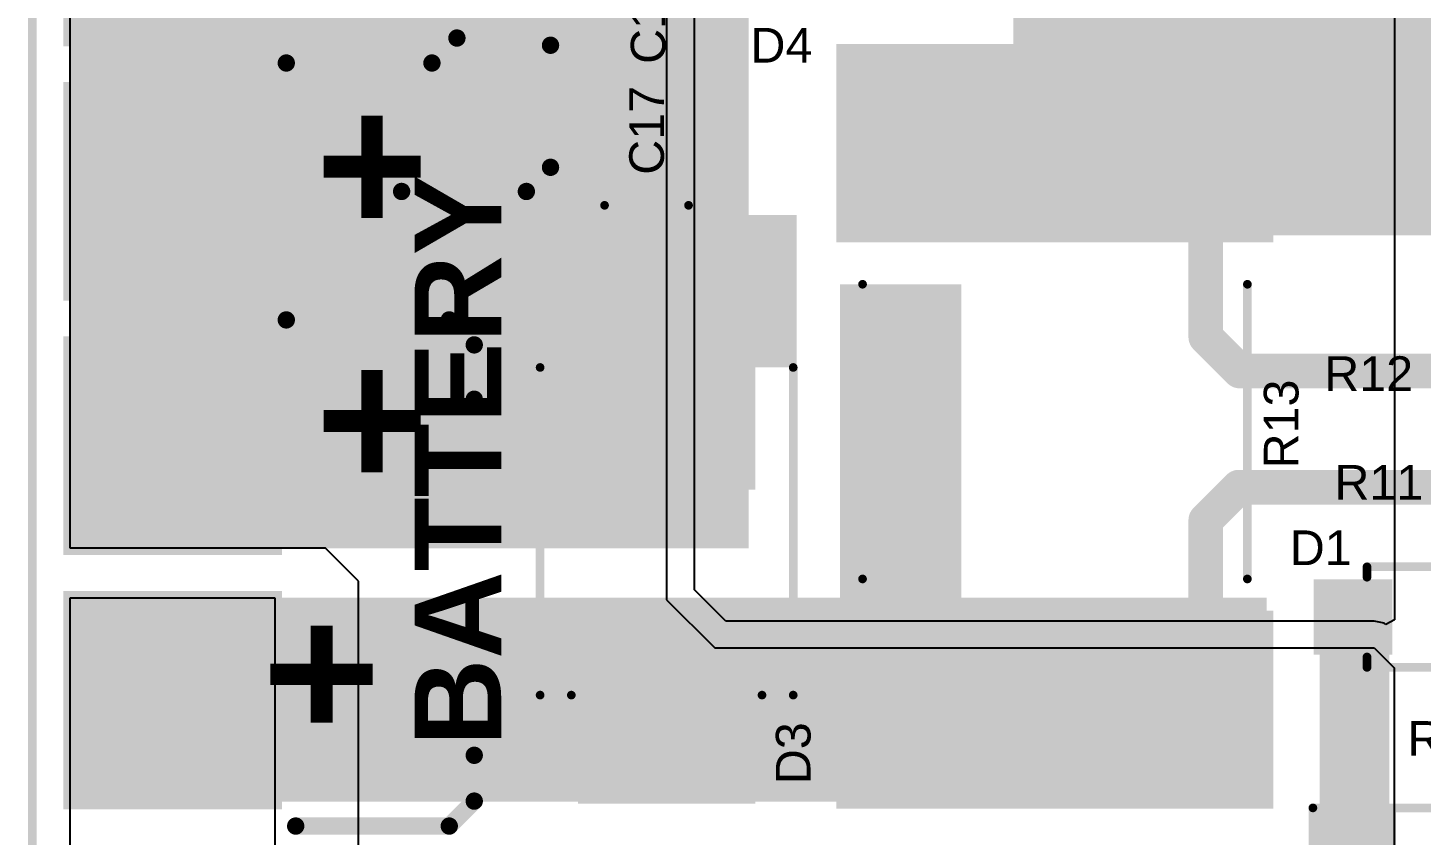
# Model space of a CAD drawing. Header units: millimetres. Extents: x -0.08 to 6.4, y -0.08 to 2.27.
# Drawn here: x -0.08 to 0.723, y 0.466 to 0.932 of the extents above; entities that cross this region are included whole.
import ezdxf

# ---------------------------------------------------------------- set-up
doc = ezdxf.new("R2010")
doc.units = ezdxf.units.MM
doc.header["$MEASUREMENT"] = 0
for name, color, linetype in [('BottomLayer', 5, 'Continuous'), ('BottomSolder', 6, 'Continuous'), ('Mechanical2', 216, 'Continuous'), ('MultiLayer', 9, 'Continuous'), ('PadHoleLayer', 156, 'Continuous'), ('TopLayer', 1, 'Continuous'), ('TopOverlay', 2, 'Continuous'), ('TopPaste', 8, 'Continuous'), ('TopSolder', 216, 'Continuous'), ('ViaHoleLayer', 16, 'Continuous')]:
    doc.layers.add(name, color=color, linetype=linetype)
doc.styles.add('Arial', font='', dxfattribs={"height": 0.2})
doc.styles.add('Arial Rounded MT Bold', font='', dxfattribs={"height": 0.2})
doc.styles.get('Arial').set_extended_font_data('Arial')
doc.styles.get('Arial Rounded MT Bold').set_extended_font_data('Arial Rounded MT Bold', bold=True)

# ---------------------------------------------------------------- blocks, each defined once
blk = doc.blocks.new('RES_3920_8')
at = {"layer": 'TopLayer'}
for points in [[(-0.21654, 0.12205), (-0.11024, 0.12205), (-0.11024, -0.12205), (-0.21654, -0.12205)], [(0.11024, 0.12205), (0.21654, 0.12205), (0.21654, -0.12205), (0.11024, -0.12205)]]:
    blk.add_hatch(color=1, dxfattribs=at).paths.add_polyline_path(points)
at = {"layer": 'TopPaste'}
for points in [[(-0.21654, 0.12205), (-0.11024, 0.12205), (-0.11024, -0.12205), (-0.21654, -0.12205)], [(0.11024, 0.12205), (0.21654, 0.12205), (0.21654, -0.12205), (0.11024, -0.12205)]]:
    blk.add_hatch(color=8, dxfattribs=at).paths.add_polyline_path(points)
at = {"layer": 'TopSolder'}
for points in [[(-0.22054, 0.12605), (-0.10624, 0.12605), (-0.10624, -0.12605), (-0.22054, -0.12605)], [(0.10624, 0.12605), (0.22054, 0.12605), (0.22054, -0.12605), (0.10624, -0.12605)]]:
    blk.add_hatch(color=216, dxfattribs=at).paths.add_polyline_path(points)
at = {"layer": 'TopOverlay', "const_width": 0.005}
for points in [[(-0.088, 0.111), (0.082, 0.111)], [(-0.088, -0.111), (0.082, -0.111)]]:
    blk.add_lwpolyline(points, dxfattribs=at)
at = {"layer": 'TopOverlay', "const_width": 0.0025}
for points in [[(-0.08925, 0.111, 1), (-0.08675, 0.111, 1)], [(0.08075, 0.111, 1), (0.08325, 0.111, 1)], [(-0.08925, -0.111, 1), (-0.08675, -0.111, 1)], [(0.08075, -0.111, 1), (0.08325, -0.111, 1)]]:
    blk.add_lwpolyline(points, format="xyb", close=True, dxfattribs=at)
blk = doc.blocks.new('T_______H____P____H____P_______9')
at = {"layer": 'BottomLayer'}
blk.add_hatch(color=5, dxfattribs=at).paths.add_polyline_path([(-0.05906, 0.05906), (0.05906, 0.05906), (0.05906, -0.05906), (-0.05906, -0.05906)])
at = {"layer": 'BottomSolder'}
blk.add_hatch(color=6, dxfattribs=at).paths.add_polyline_path([(-0.06306, 0.06306), (0.06306, 0.06306), (0.06306, -0.06306), (-0.06306, -0.06306)])
at = {"layer": 'MultiLayer'}
blk.add_hatch(color=9, dxfattribs=at).paths.add_polyline_path([(-0.05906, 0.05906), (0.05906, 0.05906), (0.05906, -0.05906), (-0.05906, -0.05906)])
at = {"layer": 'PadHoleLayer'}
h = blk.add_hatch(color=156, dxfattribs=at)
edge = h.paths.add_edge_path()
edge.add_arc((0, 0), 0.03937, 0, 360)
at = {"layer": 'TopLayer'}
blk.add_hatch(color=1, dxfattribs=at).paths.add_polyline_path([(-0.05906, 0.05906), (0.05906, 0.05906), (0.05906, -0.05906), (-0.05906, -0.05906)])
at = {"layer": 'TopSolder'}
blk.add_hatch(color=216, dxfattribs=at).paths.add_polyline_path([(-0.06306, 0.06306), (0.06306, 0.06306), (0.06306, -0.06306), (-0.06306, -0.06306)])
blk = doc.blocks.new('RES_0805_31')
at = {"layer": 'TopLayer'}
for points in [[(-0.06, 0.025), (-0.02, 0.025), (-0.02, -0.025), (-0.06, -0.025)], [(0.02, 0.025), (0.06, 0.025), (0.06, -0.025), (0.02, -0.025)]]:
    blk.add_hatch(color=1, dxfattribs=at).paths.add_polyline_path(points)
at = {"layer": 'TopPaste'}
for points in [[(-0.06, 0.025), (-0.02, 0.025), (-0.02, -0.025), (-0.06, -0.025)], [(0.02, 0.025), (0.06, 0.025), (0.06, -0.025), (0.02, -0.025)]]:
    blk.add_hatch(color=8, dxfattribs=at).paths.add_polyline_path(points)
at = {"layer": 'TopSolder'}
for points in [[(-0.064, 0.029), (-0.016, 0.029), (-0.016, -0.029), (-0.064, -0.029)], [(0.016, 0.029), (0.064, 0.029), (0.064, -0.029), (0.016, -0.029)]]:
    blk.add_hatch(color=216, dxfattribs=at).paths.add_polyline_path(points)
at = {"layer": 'TopOverlay', "const_width": 0.005}
for points in [[(-0.064, 0.029), (0.064, 0.029)], [(-0.064, -0.029), (-0.064, 0.029)], [(0.064, -0.029), (0.064, 0.029)], [(-0.064, -0.029), (0.064, -0.029)]]:
    blk.add_lwpolyline(points, dxfattribs=at)
at = {"layer": 'TopOverlay', "const_width": 0.0025}
for points in [[(-0.06525, 0.029, 1), (-0.06275, 0.029, 1)], [(-0.06525, 0.029, 1), (-0.06275, 0.029, 1)], [(0.06275, 0.029, 1), (0.06525, 0.029, 1)], [(0.06275, 0.029, 1), (0.06525, 0.029, 1)], [(-0.06525, -0.029, 1), (-0.06275, -0.029, 1)], [(-0.06525, -0.029, 1), (-0.06275, -0.029, 1)], [(0.06275, -0.029, 1), (0.06525, -0.029, 1)], [(0.06275, -0.029, 1), (0.06525, -0.029, 1)]]:
    blk.add_lwpolyline(points, format="xyb", close=True, dxfattribs=at)
blk = doc.blocks.new('TO_252_2L_41')
at = {"layer": 'TopLayer'}
for points in [[(-0.12992, 0.27362), (0.12992, 0.27362), (0.12992, -0.00197), (-0.12992, -0.00197)], [(-0.12008, -0.08661), (-0.06102, -0.08661), (-0.06102, -0.18504), (-0.12008, -0.18504)], [(0.06102, -0.08661), (0.12008, -0.08661), (0.12008, -0.18504), (0.06102, -0.18504)]]:
    blk.add_hatch(color=1, dxfattribs=at).paths.add_polyline_path(points)
at = {"layer": 'TopPaste'}
for points in [[(-0.12992, 0.27362), (0.12992, 0.27362), (0.12992, -0.00197), (-0.12992, -0.00197)], [(-0.12008, -0.08661), (-0.06102, -0.08661), (-0.06102, -0.18504), (-0.12008, -0.18504)], [(0.06102, -0.08661), (0.12008, -0.08661), (0.12008, -0.18504), (0.06102, -0.18504)]]:
    blk.add_hatch(color=8, dxfattribs=at).paths.add_polyline_path(points)
at = {"layer": 'TopSolder'}
for points in [[(-0.13392, 0.27762), (0.13392, 0.27762), (0.13392, -0.00597), (-0.13392, -0.00597)], [(-0.12408, -0.08261), (-0.05702, -0.08261), (-0.05702, -0.18904), (-0.12408, -0.18904)], [(0.05702, -0.08261), (0.12408, -0.08261), (0.12408, -0.18904), (0.05702, -0.18904)]]:
    blk.add_hatch(color=216, dxfattribs=at).paths.add_polyline_path(points)
at = {"layer": 'TopOverlay', "const_width": 0.005}
for points in [[(-0.13022, -0.05737), (-0.13022, -0.008)], [(0.13105, -0.06153), (0.13105, -0.00894)], [(-0.11, -0.05737), (-0.13022, -0.05737)], [(0.053, -0.064), (-0.056, -0.064)], [(0.13105, -0.06153), (0.11, -0.06153)], [(-0.127, -0.134), (-0.132, -0.129)], [(-0.132, -0.139), (-0.132, -0.129)], [(-0.132, -0.139), (-0.127, -0.134)]]:
    blk.add_lwpolyline(points, dxfattribs=at)
at = {"layer": 'TopOverlay', "const_width": 0.0025}
for points in [[(-0.13147, -0.008, 1), (-0.12897, -0.008, 1)], [(0.1298, -0.00894, 1), (0.1323, -0.00894, 1)], [(-0.13147, -0.05737, 1), (-0.12897, -0.05737, 1)], [(-0.13147, -0.05737, 1), (-0.12897, -0.05737, 1)], [(-0.11125, -0.05737, 1), (-0.10875, -0.05737, 1)], [(-0.05725, -0.064, 1), (-0.05475, -0.064, 1)], [(0.05175, -0.064, 1), (0.05425, -0.064, 1)], [(0.10875, -0.06153, 1), (0.11125, -0.06153, 1)], [(0.1298, -0.06153, 1), (0.1323, -0.06153, 1)], [(0.1298, -0.06153, 1), (0.1323, -0.06153, 1)], [(-0.13325, -0.129, 1), (-0.13075, -0.129, 1)], [(-0.13325, -0.129, 1), (-0.13075, -0.129, 1)], [(-0.13325, -0.139, 1), (-0.13075, -0.139, 1)], [(-0.13325, -0.139, 1), (-0.13075, -0.139, 1)], [(-0.12825, -0.134, 1), (-0.12575, -0.134, 1)], [(-0.12825, -0.134, 1), (-0.12575, -0.134, 1)]]:
    blk.add_lwpolyline(points, format="xyb", close=True, dxfattribs=at)
blk = doc.blocks.new('N___T___P___42')
at = {"layer": 'TopLayer'}
for points in [[(-0.01906, -0.03594), (0.01094, -0.03594), (0.01094, 0.03406), (-0.01906, 0.03406)], [(-0.0275, -0.0125), (-0.0275, 0.0125), (-0.0095, 0.0125), (-0.0095, -0.0125)], [(0.0095, -0.0125), (0.0095, 0.0125), (0.0275, 0.0125), (0.0275, -0.0125)]]:
    blk.add_hatch(color=1, dxfattribs=at).paths.add_polyline_path(points)
at = {"layer": 'TopPaste'}
for points in [[(-0.0275, -0.0125), (-0.0275, 0.0125), (-0.0095, 0.0125), (-0.0095, -0.0125)], [(0.0095, -0.0125), (0.0095, 0.0125), (0.0275, 0.0125), (0.0275, -0.0125)]]:
    blk.add_hatch(color=8, dxfattribs=at).paths.add_polyline_path(points)
blk = doc.blocks.new('T_______H____P____H____P_______46')
at = {"layer": 'BottomLayer'}
blk.add_hatch(color=5, dxfattribs=at).paths.add_polyline_path([(-0.05906, 0.05906), (0.05906, 0.05906), (0.05906, -0.05906), (-0.05906, -0.05906)])
at = {"layer": 'BottomSolder'}
blk.add_hatch(color=6, dxfattribs=at).paths.add_polyline_path([(-0.06306, 0.06306), (0.06306, 0.06306), (0.06306, -0.06306), (-0.06306, -0.06306)])
at = {"layer": 'MultiLayer'}
blk.add_hatch(color=9, dxfattribs=at).paths.add_polyline_path([(-0.05906, 0.05906), (0.05906, 0.05906), (0.05906, -0.05906), (-0.05906, -0.05906)])
at = {"layer": 'PadHoleLayer'}
h = blk.add_hatch(color=156, dxfattribs=at)
edge = h.paths.add_edge_path()
edge.add_arc((0, 0), 0.03937, 0, 360)
at = {"layer": 'TopLayer'}
blk.add_hatch(color=1, dxfattribs=at).paths.add_polyline_path([(-0.05906, 0.05906), (0.05906, 0.05906), (0.05906, -0.05906), (-0.05906, -0.05906)])
at = {"layer": 'TopSolder'}
blk.add_hatch(color=216, dxfattribs=at).paths.add_polyline_path([(-0.06306, 0.06306), (0.06306, 0.06306), (0.06306, -0.06306), (-0.06306, -0.06306)])
blk = doc.blocks.new('T_______H____P____H____P_______47')
at = {"layer": 'BottomLayer'}
blk.add_hatch(color=5, dxfattribs=at).paths.add_polyline_path([(-0.05906, 0.05906), (0.05906, 0.05906), (0.05906, -0.05906), (-0.05906, -0.05906)])
at = {"layer": 'BottomSolder'}
blk.add_hatch(color=6, dxfattribs=at).paths.add_polyline_path([(-0.06306, 0.06306), (0.06306, 0.06306), (0.06306, -0.06306), (-0.06306, -0.06306)])
at = {"layer": 'MultiLayer'}
blk.add_hatch(color=9, dxfattribs=at).paths.add_polyline_path([(-0.05906, 0.05906), (0.05906, 0.05906), (0.05906, -0.05906), (-0.05906, -0.05906)])
at = {"layer": 'PadHoleLayer'}
h = blk.add_hatch(color=156, dxfattribs=at)
edge = h.paths.add_edge_path()
edge.add_arc((0, 0), 0.03937, 0, 360)
at = {"layer": 'TopLayer'}
blk.add_hatch(color=1, dxfattribs=at).paths.add_polyline_path([(-0.05906, 0.05906), (0.05906, 0.05906), (0.05906, -0.05906), (-0.05906, -0.05906)])
at = {"layer": 'TopSolder'}
blk.add_hatch(color=216, dxfattribs=at).paths.add_polyline_path([(-0.06306, 0.06306), (0.06306, 0.06306), (0.06306, -0.06306), (-0.06306, -0.06306)])
blk = doc.blocks.new('T_______H____P____H____P_______48')
at = {"layer": 'BottomLayer'}
blk.add_hatch(color=5, dxfattribs=at).paths.add_polyline_path([(-0.05906, 0.05906), (0.05906, 0.05906), (0.05906, -0.05906), (-0.05906, -0.05906)])
at = {"layer": 'BottomSolder'}
blk.add_hatch(color=6, dxfattribs=at).paths.add_polyline_path([(-0.06306, 0.06306), (0.06306, 0.06306), (0.06306, -0.06306), (-0.06306, -0.06306)])
at = {"layer": 'MultiLayer'}
blk.add_hatch(color=9, dxfattribs=at).paths.add_polyline_path([(-0.05906, 0.05906), (0.05906, 0.05906), (0.05906, -0.05906), (-0.05906, -0.05906)])
at = {"layer": 'PadHoleLayer'}
h = blk.add_hatch(color=156, dxfattribs=at)
edge = h.paths.add_edge_path()
edge.add_arc((0, 0), 0.03937, 0, 360)
at = {"layer": 'TopLayer'}
blk.add_hatch(color=1, dxfattribs=at).paths.add_polyline_path([(-0.05906, 0.05906), (0.05906, 0.05906), (0.05906, -0.05906), (-0.05906, -0.05906)])
at = {"layer": 'TopSolder'}
blk.add_hatch(color=216, dxfattribs=at).paths.add_polyline_path([(-0.06306, 0.06306), (0.06306, 0.06306), (0.06306, -0.06306), (-0.06306, -0.06306)])
blk = doc.blocks.new('SMB__50')
at = {"layer": 'TopLayer'}
for points in [[(-0.14567, -0.04724), (-0.14567, 0.04724), (-0.03543, 0.04724), (-0.03543, -0.04724)], [(0.03543, -0.04724), (0.03543, 0.04724), (0.14567, 0.04724), (0.14567, -0.04724)]]:
    blk.add_hatch(color=1, dxfattribs=at).paths.add_polyline_path(points)
at = {"layer": 'TopOverlay'}
for points in [[(0.102, 0.049), (0.19, 0.049), (0.19, 0.075), (0.102, 0.075)], [(0.147, -0.065), (0.19, -0.065), (0.19, 0.053), (0.147, 0.053)], [(0.102, -0.075), (0.19, -0.075), (0.19, -0.049), (0.102, -0.049)]]:
    blk.add_hatch(color=2, dxfattribs=at).paths.add_polyline_path(points)
at = {"layer": 'TopPaste'}
for points in [[(-0.14567, -0.04724), (-0.14567, 0.04724), (-0.03543, 0.04724), (-0.03543, -0.04724)], [(0.03543, -0.04724), (0.03543, 0.04724), (0.14567, 0.04724), (0.14567, -0.04724)]]:
    blk.add_hatch(color=8, dxfattribs=at).paths.add_polyline_path(points)
at = {"layer": 'TopSolder'}
for points in [[(-0.14967, -0.05124), (-0.14967, 0.05124), (-0.03143, 0.05124), (-0.03143, -0.05124)], [(0.03143, -0.05124), (0.03143, 0.05124), (0.14967, 0.05124), (0.14967, -0.05124)]]:
    blk.add_hatch(color=216, dxfattribs=at).paths.add_polyline_path(points)
at = {"layer": 'TopOverlay', "const_width": 0.005}
for points in [[(-0.087, 0.073), (-0.087, 0.055)], [(-0.087, 0.073), (0.102, 0.073)], [(-0.087, -0.055), (-0.087, -0.073)], [(-0.087, -0.073), (0.102, -0.073)]]:
    blk.add_lwpolyline(points, dxfattribs=at)
at = {"layer": 'TopOverlay', "const_width": 0.0025}
for points in [[(-0.08825, 0.073, 1), (-0.08575, 0.073, 1)], [(-0.08825, 0.073, 1), (-0.08575, 0.073, 1)], [(0.10075, 0.073, 1), (0.10325, 0.073, 1)], [(-0.08825, 0.055, 1), (-0.08575, 0.055, 1)], [(-0.08825, -0.055, 1), (-0.08575, -0.055, 1)], [(-0.08825, -0.073, 1), (-0.08575, -0.073, 1)], [(-0.08825, -0.073, 1), (-0.08575, -0.073, 1)], [(0.10075, -0.073, 1), (0.10325, -0.073, 1)]]:
    blk.add_lwpolyline(points, format="xyb", close=True, dxfattribs=at)
blk = doc.blocks.new('SOD_123_52')
at = {"layer": 'TopLayer'}
for points in [[(-0.04331, 0.01772), (-0.04331, -0.01772), (-0.08071, -0.01772), (-0.08071, 0.01772)], [(0.08071, 0.01772), (0.08071, -0.01772), (0.04331, -0.01772), (0.04331, 0.01772)]]:
    blk.add_hatch(color=1, dxfattribs=at).paths.add_polyline_path(points)
at = {"layer": 'TopOverlay'}
for points in [[(0.038, 0.02), (0.111, 0.02), (0.111, 0.0315), (0.038, 0.0315)], [(0.08345, -0.031), (0.111, -0.031), (0.111, 0.031), (0.08345, 0.031)], [(0.038, -0.0315), (0.111, -0.0315), (0.111, -0.02), (0.038, -0.02)]]:
    blk.add_hatch(color=2, dxfattribs=at).paths.add_polyline_path(points)
at = {"layer": 'TopPaste'}
for points in [[(-0.04331, 0.01772), (-0.04331, -0.01772), (-0.08071, -0.01772), (-0.08071, 0.01772)], [(0.08071, 0.01772), (0.08071, -0.01772), (0.04331, -0.01772), (0.04331, 0.01772)]]:
    blk.add_hatch(color=8, dxfattribs=at).paths.add_polyline_path(points)
at = {"layer": 'TopSolder'}
for points in [[(-0.03931, 0.02172), (-0.03931, -0.02172), (-0.08471, -0.02172), (-0.08471, 0.02172)], [(0.08471, 0.02172), (0.08471, -0.02172), (0.03931, -0.02172), (0.03931, 0.02172)]]:
    blk.add_hatch(color=216, dxfattribs=at).paths.add_polyline_path(points)
at = {"layer": 'TopOverlay', "const_width": 0.005}
for points in [[(-0.054, 0.029), (0.038, 0.029)], [(-0.054, 0.023), (-0.054, 0.029)], [(-0.054, -0.029), (-0.054, -0.023)], [(-0.054, -0.029), (0.038, -0.029)]]:
    blk.add_lwpolyline(points, dxfattribs=at)
at = {"layer": 'TopOverlay', "const_width": 0.0025}
for points in [[(-0.05525, 0.029, 1), (-0.05275, 0.029, 1)], [(-0.05525, 0.029, 1), (-0.05275, 0.029, 1)], [(-0.05525, 0.023, 1), (-0.05275, 0.023, 1)], [(0.03675, 0.029, 1), (0.03925, 0.029, 1)], [(-0.05525, -0.023, 1), (-0.05275, -0.023, 1)], [(-0.05525, -0.029, 1), (-0.05275, -0.029, 1)], [(-0.05525, -0.029, 1), (-0.05275, -0.029, 1)], [(0.03675, -0.029, 1), (0.03925, -0.029, 1)]]:
    blk.add_lwpolyline(points, format="xyb", close=True, dxfattribs=at)

msp = doc.modelspace()

# ---------------------------------------------------------------- hatches: boundary and pattern name
at = {"layer": 'BottomLayer'}
h = msp.add_hatch(color=5, dxfattribs=at)
edge = h.paths.add_edge_path()
edge.add_arc((0.40708, 0.76173), 0.01181, 0, 360)
h = msp.add_hatch(color=5, dxfattribs=at)
edge = h.paths.add_edge_path()
edge.add_arc((0.43833, 0.76173), 0.01181, 0, 360)
h = msp.add_hatch(color=5, dxfattribs=at)
edge = h.paths.add_edge_path()
edge.add_arc((0.40708, 0.73015), 0.01181, 0, 360)
h = msp.add_hatch(color=5, dxfattribs=at)
edge = h.paths.add_edge_path()
edge.add_arc((0.43833, 0.73015), 0.01181, 0, 360)
h = msp.add_hatch(color=5, dxfattribs=at)
edge = h.paths.add_edge_path()
edge.add_arc((0.40708, 0.69857), 0.01181, 0, 360)
h = msp.add_hatch(color=5, dxfattribs=at)
edge = h.paths.add_edge_path()
edge.add_arc((0.43833, 0.69857), 0.01181, 0, 360)
h = msp.add_hatch(color=5, dxfattribs=at)
edge = h.paths.add_edge_path()
edge.add_arc((0.68507, 0.53881), 0.01181, 0, 360)
h = msp.add_hatch(color=5, dxfattribs=at)
edge = h.paths.add_edge_path()
edge.add_arc((0.68507, 0.5072), 0.01181, 0, 360)
at = {"layer": 'TopLayer'}
for points in [[(-0.05586, 0.63195), (0.33544, 0.63195), (0.33544, 1.04352), (-0.05586, 1.04352)], [(-0.05586, 0.63195), (0.06225, 0.63195), (0.06225, 1.04352), (-0.05586, 1.04352)], [(0.4882, 0.81243), (0.75658, 0.81243), (0.75658, 0.9752), (0.4882, 0.9752)], [(0.40015, 0.81243), (0.75658, 0.81243), (0.75658, 0.91873), (0.40015, 0.91873)], [(0.38814, 0.6532), (0.45814, 0.6532), (0.45814, 0.7842), (0.38814, 0.7842)], [(0.38814, 0.59196), (0.45814, 0.59196), (0.45814, 0.6342), (0.38814, 0.6342)], [(-0.05586, 0.48566), (0.63425, 0.48566), (0.63425, 0.60333), (-0.05586, 0.60333)], [(0.66499, 0.42813), (0.70499, 0.42813), (0.70499, 0.60991), (0.66499, 0.60991)]]:
    msp.add_hatch(color=1, dxfattribs=at).paths.add_polyline_path(points)
h = msp.add_hatch(color=1, dxfattribs=at)
edge = h.paths.add_edge_path()
edge.add_arc((0.40708, 0.76173), 0.01181, 0, 360)
h = msp.add_hatch(color=1, dxfattribs=at)
edge = h.paths.add_edge_path()
edge.add_arc((0.43833, 0.76173), 0.01181, 0, 360)
h = msp.add_hatch(color=1, dxfattribs=at)
edge = h.paths.add_edge_path()
edge.add_arc((0.40708, 0.73015), 0.01181, 0, 360)
h = msp.add_hatch(color=1, dxfattribs=at)
edge = h.paths.add_edge_path()
edge.add_arc((0.43833, 0.73015), 0.01181, 0, 360)
h = msp.add_hatch(color=1, dxfattribs=at)
edge = h.paths.add_edge_path()
edge.add_arc((0.40708, 0.69857), 0.01181, 0, 360)
h = msp.add_hatch(color=1, dxfattribs=at)
edge = h.paths.add_edge_path()
edge.add_arc((0.43833, 0.69857), 0.01181, 0, 360)
h = msp.add_hatch(color=1, dxfattribs=at)
edge = h.paths.add_edge_path()
edge.add_arc((0.68507, 0.53881), 0.01181, 0, 360)
h = msp.add_hatch(color=1, dxfattribs=at)
edge = h.paths.add_edge_path()
edge.add_arc((0.68507, 0.5072), 0.01181, 0, 360)
at = {"layer": 'TopOverlay'}
for points in [[(0.0983, 0.5262), (0.0983, 0.56356), (0.0827, 0.56356), (0.0827, 0.5262)], [(0.1278, 0.52491), (0.1278, 0.56377), (0.10803, 0.56377), (0.10803, 0.52491)]]:
    msp.add_hatch(color=2, dxfattribs=at).paths.add_polyline_path(points)
at = {"layer": 'ViaHoleLayer'}
h = msp.add_hatch(color=16, dxfattribs=at)
edge = h.paths.add_edge_path()
edge.add_arc((0.40708, 0.76173), 0.00591, 0, 360)
h = msp.add_hatch(color=16, dxfattribs=at)
edge = h.paths.add_edge_path()
edge.add_arc((0.43833, 0.76173), 0.00591, 0, 360)
h = msp.add_hatch(color=16, dxfattribs=at)
edge = h.paths.add_edge_path()
edge.add_arc((0.40708, 0.73015), 0.00591, 0, 360)
h = msp.add_hatch(color=16, dxfattribs=at)
edge = h.paths.add_edge_path()
edge.add_arc((0.43833, 0.73015), 0.00591, 0, 360)
h = msp.add_hatch(color=16, dxfattribs=at)
edge = h.paths.add_edge_path()
edge.add_arc((0.40708, 0.69857), 0.00591, 0, 360)
h = msp.add_hatch(color=16, dxfattribs=at)
edge = h.paths.add_edge_path()
edge.add_arc((0.43833, 0.69857), 0.00591, 0, 360)
h = msp.add_hatch(color=16, dxfattribs=at)
edge = h.paths.add_edge_path()
edge.add_arc((0.68507, 0.53881), 0.00591, 0, 360)
h = msp.add_hatch(color=16, dxfattribs=at)
edge = h.paths.add_edge_path()
edge.add_arc((0.68507, 0.5072), 0.00591, 0, 360)

# ---------------------------------------------------------------- linework, layer by layer
at = {"layer": 'BottomLayer'}
for p, q in [((0.3042, 0.60784), (0.3042, 1.48171)), ((0.7081, 1.09835), (0.7081, 0.59067)), ((-0.05586, 0.63195), (-0.05586, 1.04352)), ((0.2882, 1.01949), (0.2882, 0.60221)), ((0.09144, 0.63195), (-0.05586, 0.63195)), ((0.11046, 0.61294), (0.09144, 0.63195)), ((0.11046, 0.40694), (0.11046, 0.61294)), ((-0.05586, 0.06765), (-0.05586, 0.60333)), ((-0.05586, 0.60333), (0.06225, 0.60333)), ((0.06225, 0.60333), (0.06225, 0.48522)), ((0.32226, 0.58978), (0.3042, 0.60784)), ((0.2882, 0.60221), (0.31592, 0.57448)), ((0.69633, 0.58978), (0.32226, 0.58978)), ((0.70219, 0.58861), (0.69633, 0.58978)), ((0.7031, 0.588), (0.70219, 0.58861)), ((0.7081, 0.59067), (0.7031, 0.588)), ((0.31592, 0.57448), (0.69633, 0.57448)), ((0.69633, 0.57448), (0.70786, 0.56296)), ((0.70786, 0.56296), (0.70786, 0.39386)), ((0.06225, 0.48522), (0.0622, 0.48517)), ((0.0622, 0.48517), (0.0622, 0.1822))]:
    msp.add_line(p, q, dxfattribs=at)
at = {"layer": 'Mechanical2', "const_width": 0.005}
msp.add_lwpolyline([(-0.0778, 1.4192), (-0.0778, 0)], dxfattribs=at)
at = {"layer": 'TopLayer', "const_width": 0.02}
for points in [[(0.5992, 0.75376), (0.5992, 0.86558)], [(0.5992, 0.75376), (0.6188, 0.73415)], [(0.6188, 0.73415), (0.75022, 0.73415)], [(0.5992, 0.64806), (0.61828, 0.66715)], [(0.61828, 0.66715), (0.75086, 0.66715)], [(0.5992, 0.53881), (0.5992, 0.64806)], [(0.3922, 0.53881), (0.39519, 0.54181)]]:
    msp.add_lwpolyline(points, dxfattribs=at)
at = {"layer": 'TopLayer', "const_width": 0.01}
for points in [[(0.5942, 0.86558, 1), (0.6042, 0.86558, 1)], [(0.5942, 0.75376, 1), (0.6042, 0.75376, 1)], [(0.5942, 0.75376, 1), (0.6042, 0.75376, 1)], [(0.6138, 0.73415, 1), (0.6238, 0.73415, 1)], [(0.6138, 0.73415, 1), (0.6238, 0.73415, 1)], [(0.61328, 0.66715, 1), (0.62328, 0.66715, 1)], [(0.61328, 0.66715, 1), (0.62328, 0.66715, 1)], [(0.5942, 0.64806, 1), (0.6042, 0.64806, 1)], [(0.5942, 0.64806, 1), (0.6042, 0.64806, 1)], [(0.3872, 0.53881, 1), (0.3972, 0.53881, 1)], [(0.39019, 0.54181, 1), (0.40019, 0.54181, 1)], [(0.5942, 0.53881, 1), (0.6042, 0.53881, 1)]]:
    msp.add_lwpolyline(points, format="xyb", close=True, dxfattribs=at)
at = {"layer": 'TopOverlay'}
for points, const_width in [([(0.25238, 0.82974), (0.25238, 0.9724)], 0.005), ([(0.30083, 0.82974), (0.30083, 0.9724)], 0.005), ([(0.1672, 0.92625), (0.1672, 0.9589)], 0.01), ([(0.15279, 0.91184), (0.1672, 0.92625)], 0.01), ([(0.2212, 0.85167), (0.2212, 0.92208)], 0.01), ([(0.06878, 0.91184), (0.15279, 0.91184)], 0.01), ([(0.20726, 0.83774), (0.2212, 0.85167)], 0.01), ([(0.1353, 0.83774), (0.20726, 0.83774)], 0.01), ([(0.25238, 0.82974), (0.30083, 0.82974)], 0.005), ([(0.06878, 0.76364), (0.16279, 0.76364)], 0.01), ([(0.16279, 0.76364), (0.1772, 0.74923)], 0.01), ([(0.1772, 0.71789), (0.1772, 0.74923)], 0.01), ([(0.1772, 0.48605), (0.1772, 0.51247)], 0.01), ([(0.16279, 0.47165), (0.1772, 0.48605)], 0.01), ([(0.0742, 0.47165), (0.16279, 0.47165)], 0.01)]:
    msp.add_lwpolyline(points, dxfattribs=dict(at, const_width=const_width))
for points, const_width in [([(0.1647, 0.92625, 1), (0.1697, 0.92625, 1)], 0.005), ([(0.1647, 0.92625, 1), (0.1697, 0.92625, 1)], 0.005), ([(0.2187, 0.92208, 1), (0.2237, 0.92208, 1)], 0.005), ([(0.06628, 0.91184, 1), (0.07128, 0.91184, 1)], 0.005), ([(0.15029, 0.91184, 1), (0.15529, 0.91184, 1)], 0.005), ([(0.15029, 0.91184, 1), (0.15529, 0.91184, 1)], 0.005), ([(0.1303, 0.83792, 1), (0.0761, 0.83792, 1)], 0.015), ([(0.2187, 0.85167, 1), (0.2237, 0.85167, 1)], 0.005), ([(0.2187, 0.85167, 1), (0.2237, 0.85167, 1)], 0.005), ([(0.07235, 0.83792, 1), (0.07985, 0.83792, 1)], 0.0075), ([(0.12655, 0.83792, 1), (0.13405, 0.83792, 1)], 0.0075), ([(0.1328, 0.83774, 1), (0.1378, 0.83774, 1)], 0.005), ([(0.20476, 0.83774, 1), (0.20976, 0.83774, 1)], 0.005), ([(0.20476, 0.83774, 1), (0.20976, 0.83774, 1)], 0.005), ([(0.25113, 0.82974, 1), (0.25363, 0.82974, 1)], 0.0025), ([(0.25113, 0.82974, 1), (0.25363, 0.82974, 1)], 0.0025), ([(0.29958, 0.82974, 1), (0.30208, 0.82974, 1)], 0.0025), ([(0.29958, 0.82974, 1), (0.30208, 0.82974, 1)], 0.0025), ([(0.06628, 0.76364, 1), (0.07128, 0.76364, 1)], 0.005), ([(0.16029, 0.76364, 1), (0.16529, 0.76364, 1)], 0.005), ([(0.16029, 0.76364, 1), (0.16529, 0.76364, 1)], 0.005), ([(0.1747, 0.74923, 1), (0.1797, 0.74923, 1)], 0.005), ([(0.1747, 0.74923, 1), (0.1797, 0.74923, 1)], 0.005), ([(0.1303, 0.69119, 1), (0.0761, 0.69119, 1)], 0.015), ([(0.1747, 0.71789, 1), (0.1797, 0.71789, 1)], 0.005), ([(0.07235, 0.69119, 1), (0.07985, 0.69119, 1)], 0.0075), ([(0.12655, 0.69119, 1), (0.13405, 0.69119, 1)], 0.0075), ([(0.1303, 0.5442, 1), (0.0761, 0.5442, 1)], 0.015), ([(0.07235, 0.5442, 1), (0.07985, 0.5442, 1)], 0.0075), ([(0.12655, 0.5442, 1), (0.13405, 0.5442, 1)], 0.0075), ([(0.1747, 0.51247, 1), (0.1797, 0.51247, 1)], 0.005), ([(0.1747, 0.48605, 1), (0.1797, 0.48605, 1)], 0.005), ([(0.1747, 0.48605, 1), (0.1797, 0.48605, 1)], 0.005), ([(0.0717, 0.47165, 1), (0.0767, 0.47165, 1)], 0.005), ([(0.16029, 0.47165, 1), (0.16529, 0.47165, 1)], 0.005), ([(0.16029, 0.47165, 1), (0.16529, 0.47165, 1)], 0.005)]:
    msp.add_lwpolyline(points, format="xyb", close=True, dxfattribs=dict(at, const_width=const_width))

# ---------------------------------------------------------------- block references
for name, p, rotation in [('TO_252_2L_41', (0.8432, 1.0002), 270), ('T_______H____P____H____P_______46', (0.0032, 0.98447), 90), ('RES_3920_8', (0.5122, 0.7022), 90), ('T_______H____P____H____P_______47', (0.0032, 0.83774), 90), ('SMB__50', (0.2882, 0.6342), 90), ('N___T___P___42', (0.4222, 0.6437), 90)]:
    msp.add_blockref(name, p, dxfattribs=dict(rotation=rotation))
for name, p in [('T_______H____P____H____P_______9', (0.0032, 0.69101)), ('SOD_123_52', (0.7462, 0.5922)), ('T_______H____P____H____P_______48', (0.0032, 0.54428)), ('RES_0805_31', (0.72499, 0.45313))]:
    msp.add_blockref(name, p)

# ---------------------------------------------------------------- texts
for s, height, style, p in [('C18', 0.02, 'Arial', (0.28752, 0.91133)), ('C17', 0.02, 'Arial', (0.28663, 0.84736)), ('BATTERY', 0.05, 'Arial Rounded MT Bold', (0.19274, 0.51773)), ('R13', 0.02, 'Arial', (0.65267, 0.67797)), ('+', 0.08, 'Arial Rounded MT Bold', (0.1278, 0.52659)), ('D3', 0.02, 'Arial', (0.37119, 0.49581))]:
    msp.add_text(s, height=height, rotation=90, dxfattribs=dict(at, style=style)).set_placement(p)
for s, height, style, p in [('D4', 0.02, 'Arial', (0.33654, 0.91209)), ('+', 0.08, 'Arial Rounded MT Bold', (0.08559, 0.81332)), ('R12', 0.02, 'Arial', (0.66754, 0.72264)), ('+', 0.08, 'Arial Rounded MT Bold', (0.08559, 0.66659)), ('R11', 0.02, 'Arial', (0.67343, 0.65992)), ('D1', 0.02, 'Arial', (0.64767, 0.6222)), ('R7', 0.02, 'Arial', (0.71554, 0.5122))]:
    msp.add_text(s, height=height, dxfattribs=dict(at, style=style)).set_placement(p)

doc.saveas('drawing.dxf')
